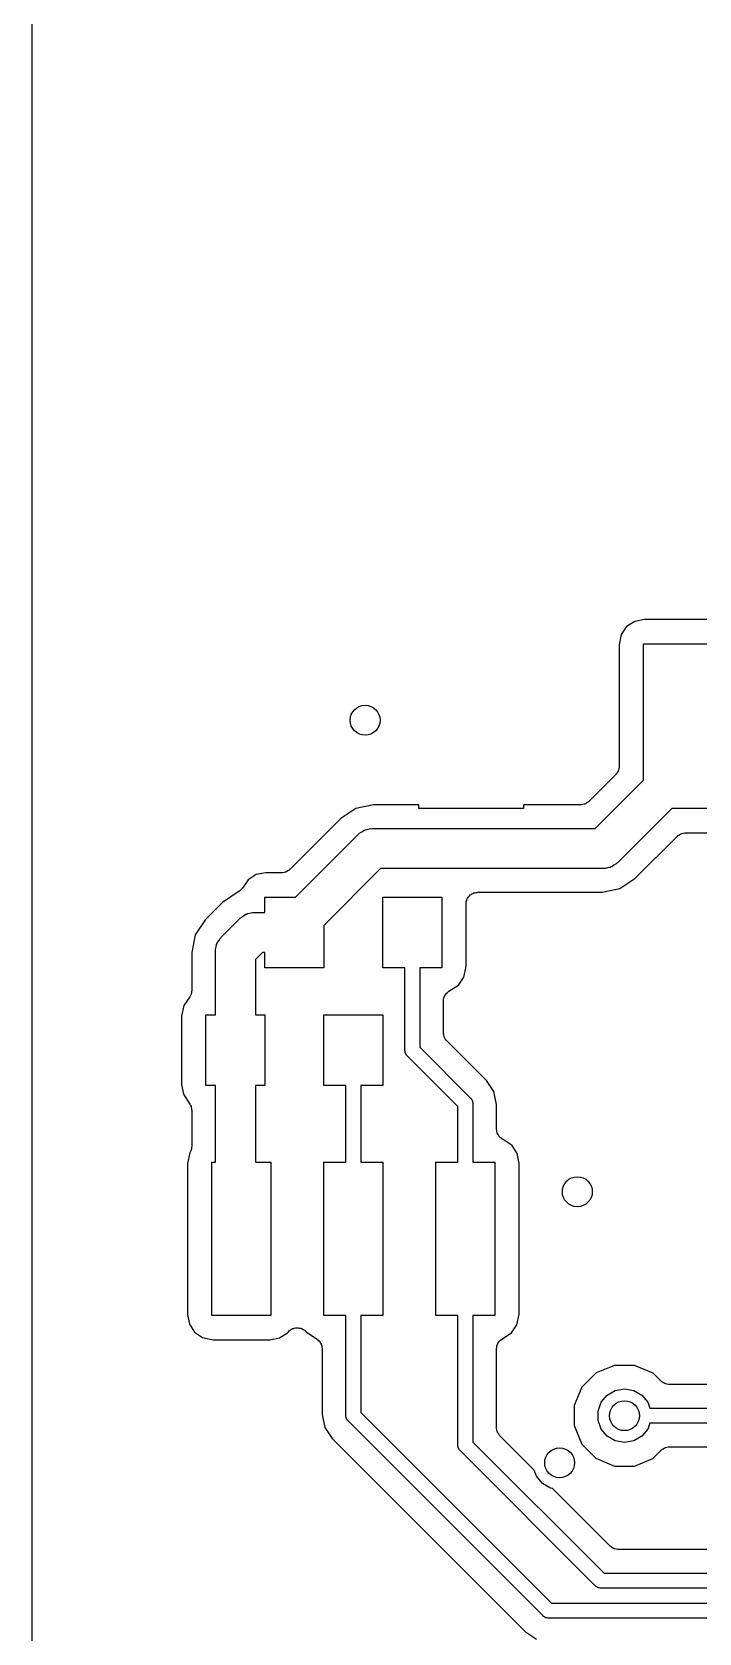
# Model space of a CAD drawing. Extents: x 85 to 210, y -138 to -65.
# Drawn here: x 85.28 to 90.93, y -101.44 to -87.86 of the extents above; entities that cross this region are included whole.
import ezdxf

# ---------------------------------------------------------------- set-up
doc = ezdxf.new("R2010")
doc.units = 0
doc.header["$MEASUREMENT"] = 0
doc.layers.add('BLACK', color=7, linetype='CONTINUOUS')

msp = doc.modelspace()

# ---------------------------------------------------------------- linework, layer by layer
at = {"layer": 'Black'}
for p, q in [((85.275, -103.95), (85.275, -84.9005)), ((90.387, -92.8612), (90.3184, -92.9054)), ((90.4698, -92.8456), (90.387, -92.8612)), ((91.3395, -92.8456), (90.4698, -92.8456)), ((90.2727, -92.9722), (90.2546, -93.0615)), ((90.3184, -92.9054), (90.2727, -92.9722)), ((90.2546, -93.0615), (90.2546, -94.0897)), ((90.4605, -94.2081), (90.4605, -93.0515)), ((90.4605, -93.0515), (91.3495, -93.0515)), ((90.2486, -94.1239), (90.2464, -94.1277)), ((90.2509, -94.111), (90.2486, -94.1239)), ((90.2542, -94.0984), (90.2509, -94.111)), ((90.2546, -94.0897), (90.2539, -94.094)), ((90.2539, -94.094), (90.2542, -94.0984)), ((90.2253, -94.1604), (89.9965, -94.3892)), ((90.0501, -94.6185), (90.4605, -94.2081)), ((90.2279, -94.1568), (90.2253, -94.1604)), ((90.2312, -94.154), (90.2279, -94.1568)), ((90.2378, -94.1427), (90.2312, -94.154)), ((90.2453, -94.132), (90.2378, -94.1427)), ((90.2464, -94.1277), (90.2453, -94.132)), ((89.9901, -94.3951), (89.9788, -94.4016)), ((89.9929, -94.3917), (89.9901, -94.3951)), ((89.9965, -94.3892), (89.9929, -94.3917)), ((88.0207, -94.4485), (87.8929, -94.5338)), ((88.1713, -94.4185), (88.0207, -94.4485)), ((88.5555, -94.4185), (88.1713, -94.4185)), ((88.5555, -94.4485), (88.5555, -94.4185)), ((89.4445, -94.4485), (88.5555, -94.4485)), ((89.9258, -94.4185), (89.4445, -94.4185)), ((89.4445, -94.4185), (89.4445, -94.4485)), ((89.9302, -94.4177), (89.9258, -94.4185)), ((89.9345, -94.4181), (89.9302, -94.4177)), ((89.9472, -94.4147), (89.9345, -94.4181)), ((89.96, -94.4125), (89.9472, -94.4147)), ((89.9638, -94.4103), (89.96, -94.4125)), ((89.9681, -94.4091), (89.9638, -94.4103)), ((89.9788, -94.4016), (89.9681, -94.4091)), ((90.7009, -94.4485), (90.2407, -94.9087)), ((91.3495, -94.4485), (90.7009, -94.4485)), ((87.8929, -94.5338), (87.4619, -94.9648)), ((87.5096, -95.2), (88.0413, -94.6683)), ((88.0413, -94.6683), (88.0474, -94.664)), ((88.0474, -94.664), (88.0522, -94.6583)), ((88.0522, -94.6583), (88.0715, -94.6472)), ((88.0715, -94.6472), (88.0897, -94.6344)), ((88.0897, -94.6344), (88.0969, -94.6325)), ((88.0969, -94.6325), (88.1034, -94.6288)), ((88.1034, -94.6288), (88.1252, -94.6249)), ((88.1252, -94.6249), (88.1467, -94.6191)), ((88.1467, -94.6191), (88.1541, -94.6198)), ((88.1541, -94.6198), (88.1615, -94.6185)), ((88.1615, -94.6185), (90.0501, -94.6185)), ((90.7663, -94.6712), (90.777, -94.6637)), ((90.777, -94.6637), (90.7813, -94.6626)), ((90.7813, -94.6626), (90.7851, -94.6604)), ((90.7851, -94.6604), (90.798, -94.6581)), ((90.798, -94.6581), (90.8106, -94.6548)), ((90.8106, -94.6548), (90.815, -94.6551)), ((90.815, -94.6551), (90.8193, -94.6544)), ((90.8193, -94.6544), (91.2447, -94.6544)), ((90.3891, -95.0432), (90.7486, -94.6837)), ((90.7486, -94.6837), (90.7522, -94.6811)), ((90.7522, -94.6811), (90.755, -94.6778)), ((90.755, -94.6778), (90.7663, -94.6712)), ((90.2105, -94.9298), (90.1923, -94.9426)), ((90.2298, -94.9187), (90.2105, -94.9298)), ((90.2346, -94.913), (90.2298, -94.9187)), ((90.2407, -94.9087), (90.2346, -94.913)), ((87.1079, -95.0539), (87.0599, -95.1241)), ((87.1765, -95.0097), (87.1079, -95.0539)), ((87.2593, -94.9941), (87.1765, -95.0097)), ((87.3912, -94.9941), (87.2593, -94.9941)), ((87.3955, -94.9934), (87.3912, -94.9941)), ((87.3999, -94.9937), (87.3955, -94.9934)), ((87.4125, -94.9904), (87.3999, -94.9937)), ((87.4254, -94.9881), (87.4125, -94.9904)), ((87.4292, -94.9859), (87.4254, -94.9881)), ((87.4335, -94.9848), (87.4292, -94.9859)), ((87.4442, -94.9773), (87.4335, -94.9848)), ((87.4555, -94.9707), (87.4442, -94.9773)), ((87.4583, -94.9674), (87.4555, -94.9707)), ((87.4619, -94.9648), (87.4583, -94.9674)), ((88.2319, -94.9585), (87.75, -95.4404)), ((90.1205, -94.9585), (88.2319, -94.9585)), ((90.1279, -94.9572), (90.1205, -94.9585)), ((90.1353, -94.9579), (90.1279, -94.9572)), ((90.1568, -94.9521), (90.1353, -94.9579)), ((90.1786, -94.9482), (90.1568, -94.9521)), ((90.1851, -94.9445), (90.1786, -94.9482)), ((90.1923, -94.9426), (90.1851, -94.9445)), ((90.2613, -95.1285), (90.3891, -95.0432)), ((87.0329, -95.1508), (86.8914, -95.2453)), ((87.0341, -95.1496), (87.0329, -95.1508)), ((87.0356, -95.1489), (87.0341, -95.1496)), ((87.0466, -95.1376), (87.0356, -95.1489)), ((87.058, -95.1268), (87.0466, -95.1376)), ((87.0587, -95.1253), (87.058, -95.1268)), ((87.0599, -95.1241), (87.0587, -95.1253)), ((87.25, -95.33), (87.25, -95.2)), ((87.25, -95.2), (87.5096, -95.2)), ((88.25, -95.8), (88.25, -95.2)), ((88.25, -95.2), (88.75, -95.2)), ((88.75, -95.2), (88.75, -95.8)), ((88.9663, -95.2167), (88.9693, -95.2085)), ((88.9693, -95.2085), (88.9749, -95.2018)), ((88.9749, -95.2018), (88.9793, -95.1942)), ((88.9793, -95.1942), (88.986, -95.1886)), ((88.986, -95.1886), (88.9916, -95.1819)), ((88.9916, -95.1819), (88.9992, -95.1775)), ((88.9992, -95.1775), (89.0059, -95.1719)), ((89.0059, -95.1719), (89.0141, -95.1689)), ((89.0141, -95.1689), (89.0217, -95.1645)), ((89.0217, -95.1645), (89.0303, -95.163)), ((89.0303, -95.163), (89.0385, -95.16)), ((89.0385, -95.16), (89.0473, -95.16)), ((89.0473, -95.16), (89.0559, -95.1585)), ((89.0559, -95.1585), (90.1107, -95.1585)), ((90.1107, -95.1585), (90.2613, -95.1285)), ((86.8914, -95.2453), (86.7453, -95.3914)), ((87.07, -95.3587), (87.0882, -95.3459)), ((87.0882, -95.3459), (87.0954, -95.344)), ((87.0954, -95.344), (87.1019, -95.3403)), ((87.1019, -95.3403), (87.1237, -95.3364)), ((87.1237, -95.3364), (87.1452, -95.3306)), ((87.1452, -95.3306), (87.1526, -95.3313)), ((87.1526, -95.3313), (87.16, -95.33)), ((87.16, -95.33), (87.25, -95.33)), ((88.9559, -95.2585), (88.9574, -95.2499)), ((88.9559, -95.79), (88.9559, -95.2585)), ((88.9574, -95.2411), (88.9604, -95.2329)), ((88.9574, -95.2499), (88.9574, -95.2411)), ((88.9604, -95.2329), (88.9619, -95.2243)), ((88.9619, -95.2243), (88.9663, -95.2167)), ((86.7453, -95.3914), (86.66, -95.5192)), ((86.8798, -95.5398), (87.0398, -95.3798)), ((87.0398, -95.3798), (87.0459, -95.3755)), ((87.0459, -95.3755), (87.0507, -95.3698)), ((87.0507, -95.3698), (87.07, -95.3587)), ((87.75, -95.4404), (87.75, -95.8)), ((86.66, -95.5192), (86.63, -95.6698)), ((86.8364, -95.6237), (86.8403, -95.6019)), ((86.8403, -95.6019), (86.844, -95.5954)), ((86.844, -95.5954), (86.8459, -95.5882)), ((86.8459, -95.5882), (86.8587, -95.57)), ((86.8587, -95.57), (86.8698, -95.5507)), ((86.8698, -95.5507), (86.8755, -95.5459)), ((86.8755, -95.5459), (86.8798, -95.5398)), ((86.63, -95.6698), (86.63, -95.9906)), ((86.83, -95.66), (86.8313, -95.6526)), ((86.83, -96.2), (86.83, -95.66)), ((86.8306, -95.6452), (86.8364, -95.6237)), ((86.8313, -95.6526), (86.8306, -95.6452)), ((87.2304, -95.67), (87.17, -95.7304)), ((87.17, -95.7304), (87.17, -96.2)), ((87.25, -95.67), (87.2304, -95.67)), ((87.25, -95.8), (87.25, -95.67)), ((87.75, -95.8), (87.25, -95.8)), ((88.4365, -95.8), (88.25, -95.8)), ((88.4365, -96.5), (88.4365, -95.8)), ((88.75, -95.8), (88.5635, -95.8)), ((88.5635, -95.8), (88.5635, -96.4737)), ((88.8921, -95.9461), (88.9378, -95.8793)), ((88.9378, -95.8793), (88.9559, -95.79)), ((86.624, -96.0248), (86.6177, -96.0356)), ((86.6248, -96.0199), (86.624, -96.0248)), ((86.6269, -96.0154), (86.6248, -96.0199)), ((86.6278, -96.0029), (86.6269, -96.0154)), ((86.63, -95.9906), (86.6278, -96.0029)), ((88.777, -96.0363), (88.7839, -96.0229)), ((88.7839, -96.0229), (88.7857, -96.0213)), ((88.7857, -96.0213), (88.7869, -96.0192)), ((88.7869, -96.0192), (88.7984, -96.0095)), ((88.7984, -96.0095), (88.8094, -95.9994)), ((88.8094, -95.9994), (88.8921, -95.9461)), ((86.5622, -96.1207), (86.5441, -96.21)), ((86.6126, -96.047), (86.5622, -96.1207)), ((86.6177, -96.0356), (86.6126, -96.047)), ((88.7635, -96.0835), (88.7661, -96.0687)), ((88.7635, -96.3494), (88.7635, -96.0835)), ((88.7661, -96.0687), (88.768, -96.0538)), ((88.768, -96.0538), (88.7691, -96.0517)), ((88.7691, -96.0517), (88.7695, -96.0493)), ((88.7695, -96.0493), (88.777, -96.0363)), ((86.5441, -96.21), (86.5441, -96.7907)), ((86.75, -96.8), (86.75, -96.2)), ((86.75, -96.2), (86.83, -96.2)), ((87.17, -96.2), (87.25, -96.2)), ((87.25, -96.2), (87.25, -96.8)), ((87.75, -96.8), (87.75, -96.2)), ((87.75, -96.2), (88.25, -96.2)), ((88.25, -96.2), (88.25, -96.8)), ((88.7643, -96.3538), (88.7635, -96.3494)), ((88.7639, -96.3581), (88.7643, -96.3538)), ((88.7673, -96.3708), (88.7639, -96.3581)), ((88.7695, -96.3836), (88.7673, -96.3708)), ((88.7717, -96.3874), (88.7695, -96.3836)), ((88.7729, -96.3917), (88.7717, -96.3874)), ((88.7804, -96.4024), (88.7729, -96.3917)), ((88.7869, -96.4137), (88.7804, -96.4024)), ((88.7903, -96.4165), (88.7869, -96.4137)), ((88.7928, -96.4201), (88.7903, -96.4165)), ((89.1294, -96.7567), (88.7928, -96.4201)), ((88.437, -96.5028), (88.4365, -96.5)), ((88.4367, -96.5055), (88.437, -96.5028)), ((88.4389, -96.5135), (88.4367, -96.5055)), ((88.4403, -96.5217), (88.4389, -96.5135)), ((88.4417, -96.5241), (88.4403, -96.5217)), ((88.4424, -96.5268), (88.4417, -96.5241)), ((88.4472, -96.5336), (88.4424, -96.5268)), ((88.4514, -96.5408), (88.4472, -96.5336)), ((88.4535, -96.5426), (88.4514, -96.5408)), ((88.4551, -96.5449), (88.4535, -96.5426)), ((88.8865, -96.9763), (88.4551, -96.5449)), ((88.5635, -96.4737), (88.9949, -96.9051)), ((86.5441, -96.7907), (86.5597, -96.8735)), ((86.83, -96.8), (86.75, -96.8)), ((86.83, -97.45), (86.83, -96.8)), ((87.25, -96.8), (87.17, -96.8)), ((87.17, -96.8), (87.17, -97.45)), ((87.9365, -96.8), (87.75, -96.8)), ((87.9365, -96.927), (87.9365, -96.8)), ((88.25, -96.8), (88.0635, -96.8)), ((88.0635, -96.8), (88.0635, -96.927)), ((89.1916, -96.8499), (89.1294, -96.7567)), ((86.5597, -96.8735), (86.6141, -96.958)), ((86.6141, -96.958), (86.6184, -96.9683)), ((86.6184, -96.9683), (86.624, -96.9779)), ((86.624, -96.9779), (86.6251, -96.9842)), ((87.9365, -97.45), (87.9365, -96.927)), ((88.0635, -96.927), (88.0635, -97.45)), ((88.8865, -97.45), (88.8865, -96.9763)), ((88.9949, -96.9051), (88.9965, -96.9074)), ((88.9965, -96.9074), (88.9986, -96.9092)), ((88.9986, -96.9092), (89.0028, -96.9164)), ((89.0028, -96.9164), (89.0075, -96.9232)), ((89.0075, -96.9232), (89.0083, -96.9259)), ((89.0083, -96.9259), (89.0097, -96.9283)), ((89.0097, -96.9283), (89.0111, -96.9365)), ((89.0111, -96.9365), (89.0133, -96.9445)), ((89.0133, -96.9445), (89.013, -96.9472)), ((89.013, -96.9472), (89.0135, -96.95)), ((89.0135, -96.95), (89.0135, -97.45)), ((89.2135, -96.9599), (89.1916, -96.8499)), ((89.2135, -97.1671), (89.2135, -96.9599)), ((86.6251, -96.9842), (86.6275, -96.99)), ((86.6275, -96.99), (86.6281, -97.0012)), ((86.6281, -97.0012), (86.63, -97.0121)), ((86.63, -97.0121), (86.63, -97.3138)), ((89.2163, -97.183), (89.2135, -97.1671)), ((89.2187, -97.1989), (89.2163, -97.183)), ((89.2193, -97.2001), (89.2187, -97.1989)), ((89.2195, -97.2013), (89.2193, -97.2001)), ((89.2276, -97.2153), (89.2195, -97.2013)), ((89.2353, -97.2294), (89.2276, -97.2153)), ((89.2363, -97.2303), (89.2353, -97.2294)), ((89.2369, -97.2314), (89.2363, -97.2303)), ((89.2493, -97.2418), (89.2369, -97.2314)), ((89.2613, -97.2524), (89.2493, -97.2418)), ((86.6122, -97.3707), (86.5941, -97.46)), ((86.6126, -97.3702), (86.6122, -97.3707)), ((86.6177, -97.3588), (86.6126, -97.3702)), ((86.624, -97.348), (86.6177, -97.3588)), ((86.6248, -97.3431), (86.624, -97.348)), ((86.6269, -97.3385), (86.6248, -97.3431)), ((86.6278, -97.3261), (86.6269, -97.3385)), ((86.63, -97.3138), (86.6278, -97.3261)), ((89.2625, -97.2529), (89.2613, -97.2524)), ((89.2635, -97.2537), (89.2625, -97.2529)), ((89.2707, -97.2563), (89.2635, -97.2537)), ((89.3461, -97.3079), (89.2707, -97.2563)), ((89.3903, -97.3765), (89.3461, -97.3079)), ((89.4059, -97.4593), (89.3903, -97.3765)), ((86.5941, -97.46), (86.5941, -98.7407)), ((86.8, -98.75), (86.8, -97.45)), ((86.8, -97.45), (86.83, -97.45)), ((87.17, -97.45), (87.3, -97.45)), ((87.3, -97.45), (87.3, -98.75)), ((87.75, -98.75), (87.75, -97.45)), ((87.75, -97.45), (87.9365, -97.45)), ((88.0635, -97.45), (88.25, -97.45)), ((88.25, -97.45), (88.25, -98.75)), ((88.7, -98.75), (88.7, -97.45)), ((88.7, -97.45), (88.8865, -97.45)), ((89.0135, -97.45), (89.2, -97.45)), ((89.2, -97.45), (89.2, -98.75)), ((89.4059, -98.74), (89.4059, -97.4593)), ((86.5941, -98.7407), (86.6097, -98.8235)), ((89.3878, -98.8293), (89.4059, -98.74)), ((86.6097, -98.8235), (86.6539, -98.8921)), ((87.3, -98.75), (86.8, -98.75)), ((87.4495, -98.8887), (87.4564, -98.8798)), ((87.4564, -98.8798), (87.4616, -98.8764)), ((87.4616, -98.8764), (87.466, -98.8719)), ((87.466, -98.8719), (87.4761, -98.8671)), ((87.4761, -98.8671), (87.4856, -98.861)), ((87.4856, -98.861), (87.4916, -98.8596)), ((87.4916, -98.8596), (87.4973, -98.8569)), ((87.4973, -98.8569), (87.5085, -98.8558)), ((87.5085, -98.8558), (87.5194, -98.8533)), ((87.5194, -98.8533), (87.5256, -98.8541)), ((87.5256, -98.8541), (87.5318, -98.8535)), ((87.5318, -98.8535), (87.5427, -98.8563)), ((87.5427, -98.8563), (87.5539, -98.8577)), ((87.5539, -98.8577), (87.5594, -98.8605)), ((87.5594, -98.8605), (87.5655, -98.8621)), ((87.5655, -98.8621), (87.5748, -98.8684)), ((87.5748, -98.8684), (87.5848, -98.8736)), ((87.5848, -98.8736), (87.589, -98.8782)), ((87.589, -98.8782), (87.5941, -98.8817)), ((87.9365, -98.75), (87.75, -98.75)), ((87.9365, -98.877), (87.9365, -98.75)), ((87.9365, -99.6), (87.9365, -98.877)), ((88.25, -98.75), (88.0635, -98.75)), ((88.0635, -98.75), (88.0635, -98.877)), ((88.0635, -98.877), (88.0635, -99.5737)), ((88.8865, -98.75), (88.7, -98.75)), ((88.8865, -99.85), (88.8865, -98.75)), ((89.2, -98.75), (89.0135, -98.75)), ((89.0135, -98.75), (89.0135, -99.8237)), ((89.3421, -98.8961), (89.3878, -98.8293)), ((86.6539, -98.8921), (86.7207, -98.9378)), ((86.7207, -98.9378), (86.81, -98.9559)), ((86.81, -98.9559), (87.2907, -98.9559)), ((87.2907, -98.9559), (87.3735, -98.9403)), ((87.3735, -98.9403), (87.4427, -98.8958)), ((87.4427, -98.8958), (87.4495, -98.8887)), ((87.5941, -98.8817), (87.5995, -98.8892)), ((87.5995, -98.8892), (87.6793, -98.9437)), ((87.6793, -98.9437), (87.6865, -98.9463)), ((87.6865, -98.9463), (87.6875, -98.9471)), ((87.6875, -98.9471), (87.6887, -98.9476)), ((87.6887, -98.9476), (87.7007, -98.9582)), ((87.7007, -98.9582), (87.7131, -98.9686)), ((87.7131, -98.9686), (87.7137, -98.9697)), ((87.7137, -98.9697), (87.7147, -98.9706)), ((87.7147, -98.9706), (87.7224, -98.9847)), ((87.7224, -98.9847), (87.7305, -98.9987)), ((87.7305, -98.9987), (87.7307, -98.9999)), ((87.7307, -98.9999), (87.7313, -99.0011)), ((87.7313, -99.0011), (87.7337, -99.017)), ((89.2161, -99.0187), (89.218, -99.0038)), ((89.218, -99.0038), (89.2191, -99.0017)), ((89.2191, -99.0017), (89.2195, -98.9993)), ((89.2195, -98.9993), (89.227, -98.9863)), ((89.227, -98.9863), (89.2339, -98.9729)), ((89.2339, -98.9729), (89.2357, -98.9713)), ((89.2357, -98.9713), (89.2369, -98.9692)), ((89.2369, -98.9692), (89.2484, -98.9595)), ((89.2484, -98.9595), (89.2594, -98.9494)), ((89.2594, -98.9494), (89.3421, -98.8961)), ((87.7337, -99.017), (87.7365, -99.0329)), ((87.7365, -99.0329), (87.7365, -99.5901)), ((89.2135, -99.0335), (89.2161, -99.0187)), ((89.2135, -99.6994), (89.2135, -99.0335)), ((90.0584, -99.2378), (89.9382, -99.3578)), ((90.2154, -99.1729), (90.0584, -99.2378)), ((90.3853, -99.1731), (90.2154, -99.1729)), ((90.5422, -99.2382), (90.3853, -99.1731)), ((90.611, -99.3071), (90.5422, -99.2382)), ((89.9382, -99.3578), (89.8731, -99.5147)), ((90.1535, -99.4254), (90.2221, -99.3859)), ((90.2221, -99.3859), (90.3, -99.3721)), ((90.3, -99.3721), (90.3779, -99.3859)), ((90.3779, -99.3859), (90.4465, -99.4254)), ((90.6146, -99.3097), (90.611, -99.3071)), ((90.6175, -99.3131), (90.6146, -99.3097)), ((90.6288, -99.3196), (90.6175, -99.3131)), ((90.6394, -99.3271), (90.6288, -99.3196)), ((90.6437, -99.3282), (90.6394, -99.3271)), ((90.6476, -99.3305), (90.6437, -99.3282)), ((90.6604, -99.3327), (90.6476, -99.3305)), ((90.673, -99.3361), (90.6604, -99.3327)), ((90.6774, -99.3357), (90.673, -99.3361)), ((90.6818, -99.3365), (90.6774, -99.3357)), ((92.0898, -99.3365), (90.6818, -99.3365)), ((89.8731, -99.5147), (89.8729, -99.6846)), ((90.0756, -99.5604), (90.1027, -99.4861)), ((90.1027, -99.4861), (90.1535, -99.4254)), ((90.4465, -99.4254), (90.4973, -99.4861)), ((90.4973, -99.4861), (90.5157, -99.5365)), ((90.5157, -99.5365), (92.0997, -99.5365)), ((87.7365, -99.5901), (87.7584, -99.7001)), ((87.937, -99.6028), (87.9365, -99.6)), ((87.9367, -99.6055), (87.937, -99.6028)), ((87.9389, -99.6135), (87.9367, -99.6055)), ((87.9403, -99.6217), (87.9389, -99.6135)), ((87.9417, -99.6241), (87.9403, -99.6217)), ((87.9424, -99.6268), (87.9417, -99.6241)), ((87.9472, -99.6336), (87.9424, -99.6268)), ((87.9514, -99.6408), (87.9472, -99.6336)), ((87.9535, -99.6426), (87.9514, -99.6408)), ((87.9551, -99.6449), (87.9535, -99.6426)), ((89.6091, -101.299), (87.9551, -99.6449)), ((88.0635, -99.5737), (89.6803, -101.191)), ((89.8729, -99.6846), (89.9378, -99.8416)), ((90.0756, -99.6396), (90.0756, -99.5604)), ((90.1027, -99.7139), (90.0756, -99.6396)), ((90.5157, -99.6635), (90.4973, -99.7139)), ((92.0734, -99.6635), (90.5157, -99.6635)), ((87.7584, -99.7001), (87.8206, -99.7933)), ((87.8206, -99.7933), (89.4607, -101.433)), ((89.0135, -99.8237), (90.1263, -100.936)), ((89.2143, -99.7038), (89.2135, -99.6994)), ((89.2139, -99.7081), (89.2143, -99.7038)), ((89.2173, -99.7208), (89.2139, -99.7081)), ((89.2195, -99.7336), (89.2173, -99.7208)), ((89.2217, -99.7374), (89.2195, -99.7336)), ((89.2229, -99.7417), (89.2217, -99.7374)), ((89.2304, -99.7524), (89.2229, -99.7417)), ((89.2369, -99.7637), (89.2304, -99.7524)), ((89.2403, -99.7665), (89.2369, -99.7637)), ((89.2428, -99.7701), (89.2403, -99.7665)), ((89.5333, -100.061), (89.2428, -99.7701)), ((90.1535, -99.7746), (90.1027, -99.7139)), ((90.2221, -99.8141), (90.1535, -99.7746)), ((90.3, -99.8279), (90.2221, -99.8141)), ((90.3779, -99.8141), (90.3, -99.8279)), ((90.4465, -99.7746), (90.3779, -99.8141)), ((90.4973, -99.7139), (90.4465, -99.7746)), ((88.887, -99.8528), (88.8865, -99.85)), ((88.8867, -99.8555), (88.887, -99.8528)), ((88.8889, -99.8635), (88.8867, -99.8555)), ((88.8903, -99.8717), (88.8889, -99.8635)), ((88.8917, -99.8741), (88.8903, -99.8717)), ((88.8924, -99.8768), (88.8917, -99.8741)), ((88.8972, -99.8836), (88.8924, -99.8768)), ((88.9014, -99.8908), (88.8972, -99.8836)), ((88.9035, -99.8926), (88.9014, -99.8908)), ((88.9051, -99.8949), (88.9035, -99.8926)), ((90.0551, -101.045), (88.9051, -99.8949)), ((89.9378, -99.8416), (90.0578, -99.9618)), ((90.0578, -99.9618), (90.2147, -100.027)), ((90.3846, -100.027), (90.5416, -99.9622)), ((90.5416, -99.9622), (90.6112, -99.8927)), ((90.6112, -99.8927), (90.6147, -99.8902)), ((90.6147, -99.8902), (90.6175, -99.8869)), ((90.6175, -99.8869), (90.6289, -99.8803)), ((90.6289, -99.8803), (90.6396, -99.8728)), ((90.6396, -99.8728), (90.6438, -99.8717)), ((90.6438, -99.8717), (90.6476, -99.8695)), ((90.6476, -99.8695), (90.6605, -99.8673)), ((90.6605, -99.8673), (90.6732, -99.8639)), ((90.6732, -99.8639), (90.6775, -99.8643)), ((90.6775, -99.8643), (90.6818, -99.8635)), ((90.6818, -99.8635), (91.9491, -99.8635)), ((89.5527, -100.114), (89.5333, -100.061)), ((90.2147, -100.027), (90.3846, -100.027)), ((89.6035, -100.175), (89.5527, -100.114)), ((89.6721, -100.214), (89.6035, -100.175)), ((89.6899, -100.217), (89.6721, -100.214)), ((90.1799, -100.707), (89.6899, -100.217)), ((90.1835, -100.71), (90.1799, -100.707)), ((90.1863, -100.713), (90.1835, -100.71)), ((90.1976, -100.72), (90.1863, -100.713)), ((90.2083, -100.727), (90.1976, -100.72)), ((90.2126, -100.728), (90.2083, -100.727)), ((90.2164, -100.73), (90.2126, -100.728)), ((90.2292, -100.733), (90.2164, -100.73)), ((90.2419, -100.736), (90.2292, -100.733)), ((90.2462, -100.736), (90.2419, -100.736)), ((90.2506, -100.736), (90.2462, -100.736)), ((90.6708, -100.736), (90.2506, -100.736)), ((90.6709, -100.736), (90.6708, -100.736)), ((92.1494, -100.736), (90.6709, -100.736)), ((90.0574, -101.047), (90.0551, -101.045)), ((90.0592, -101.049), (90.0574, -101.047)), ((90.0664, -101.053), (90.0592, -101.049)), ((90.0732, -101.058), (90.0664, -101.053)), ((90.1263, -100.936), (90.6708, -100.936)), ((90.6708, -100.936), (90.6709, -100.936)), ((90.6709, -100.936), (92.2737, -100.936)), ((90.0759, -101.058), (90.0732, -101.058)), ((90.0783, -101.06), (90.0759, -101.058)), ((90.0864, -101.061), (90.0783, -101.06)), ((90.0945, -101.063), (90.0864, -101.061)), ((90.0973, -101.063), (90.0945, -101.063)), ((90.1, -101.063), (90.0973, -101.063)), ((90.6709, -101.063), (90.1, -101.063)), ((92.3, -101.063), (90.6709, -101.063)), ((90.6709, -101.063), (90.6709, -101.063)), ((89.6114, -101.301), (89.6091, -101.299)), ((89.6132, -101.303), (89.6114, -101.301)), ((89.6204, -101.307), (89.6132, -101.303)), ((89.6272, -101.312), (89.6204, -101.307)), ((89.6299, -101.312), (89.6272, -101.312)), ((89.6323, -101.314), (89.6299, -101.312)), ((89.6405, -101.315), (89.6323, -101.314)), ((89.6485, -101.317), (89.6405, -101.315)), ((89.6513, -101.317), (89.6485, -101.317)), ((89.654, -101.318), (89.6513, -101.317)), ((90.7761, -101.318), (89.654, -101.318)), ((89.6803, -101.191), (90.776, -101.191)), ((90.776, -101.191), (90.7761, -101.19)), ((90.7761, -101.19), (92.4535, -101.19)), ((90.7762, -101.317), (90.7761, -101.318)), ((92.4781, -101.317), (90.7762, -101.317)), ((89.4607, -101.433), (89.5539, -101.496))]:
    msp.add_line(p, q, dxfattribs=at)
for centre in [(88.1, -93.7), (89.9, -97.7), (90.3, -99.6), (89.75, -100)]:
    msp.add_circle(centre, 0.127, dxfattribs=at)

doc.saveas('drawing.dxf')
